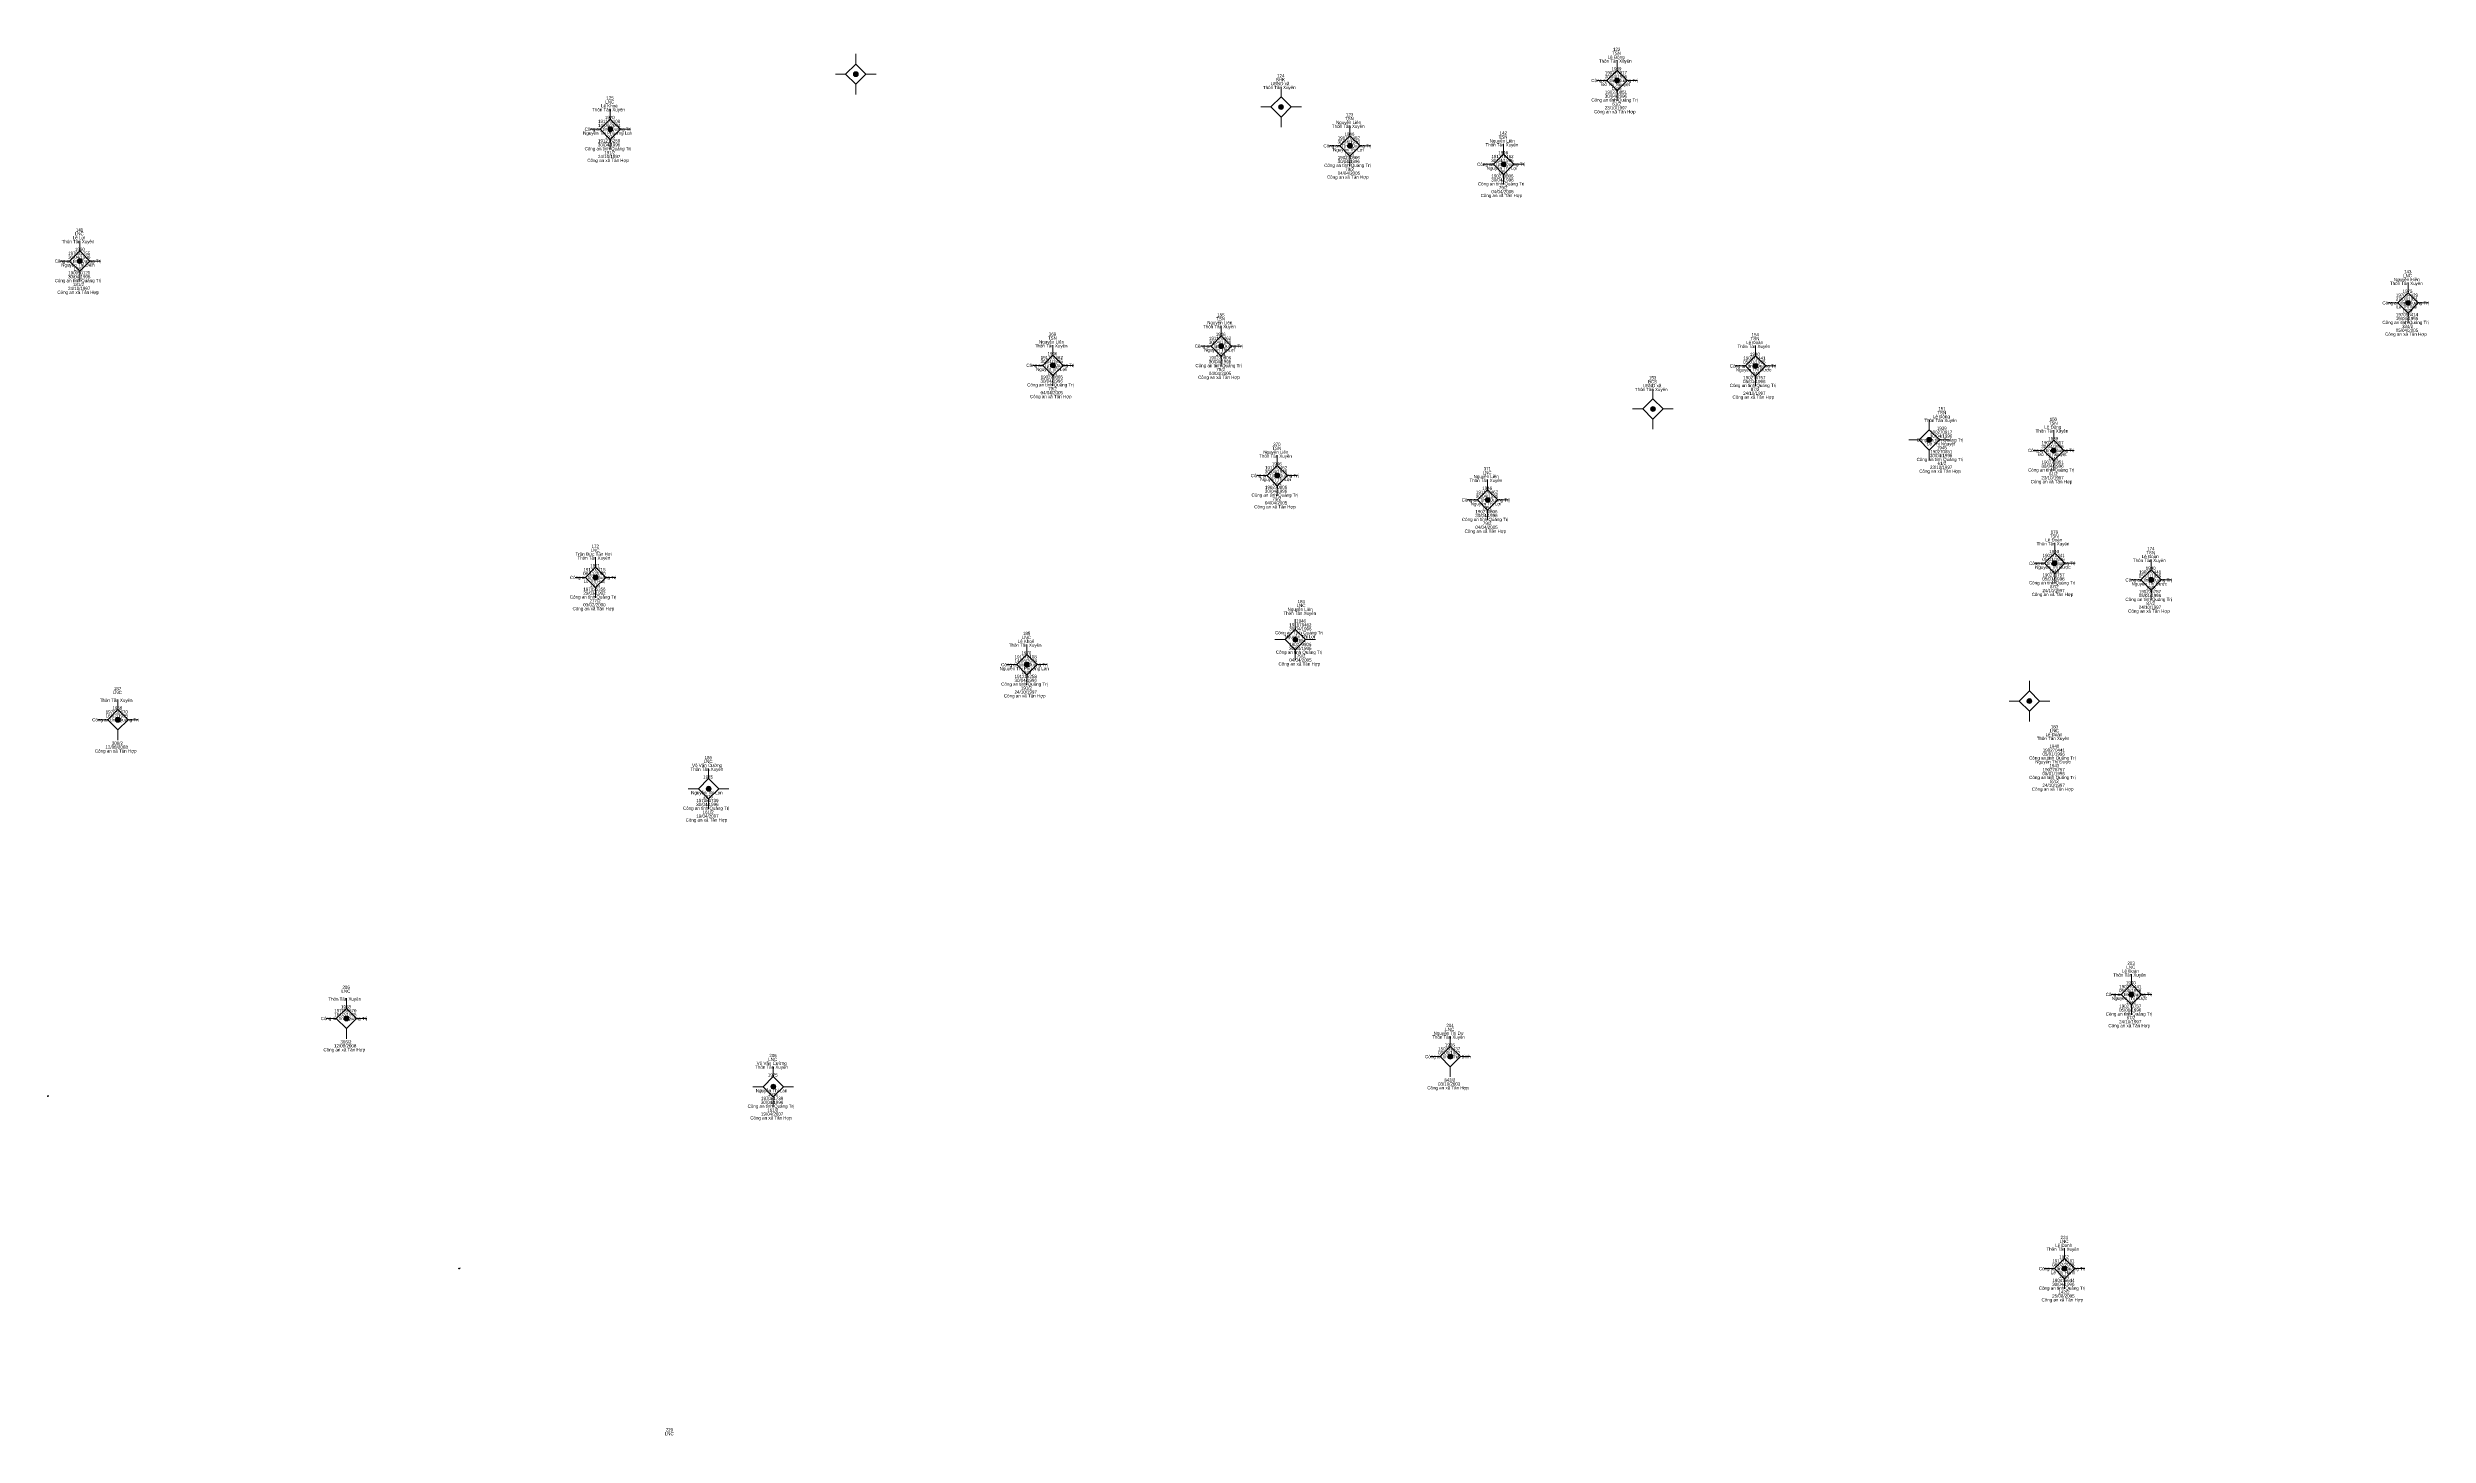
# Model space of a CAD drawing. Header units: metres. Extents: x 550999 to 552168, y 1840734 to 1841978.
# Drawn here: x 551555 to 551848, y 1841256.8 to 1841427.6 of the extents above; entities that cross this region are included whole.
import ezdxf
from ezdxf.enums import TextEntityAlignment as Align

# ---------------------------------------------------------------- set-up
doc = ezdxf.new("R2010")
doc.units = ezdxf.units.M
doc.header["$LTSCALE"] = 0.16
doc.header["$PDMODE"] = 32
doc.header["$PDSIZE"] = 0.08
doc.layers.add('11', color=7, linetype='Continuous', lineweight=13)
for name, color, linetype in [('12', 7, 'Continuous'), ('15', 7, 'Continuous'), ('7', 7, 'Continuous')]:
    doc.layers.add(name, color=color, linetype=linetype)

msp = doc.modelspace()

# ---------------------------------------------------------------- hatches: boundary and pattern name
at = {"layer": '11'}
for points in [[(551654.7795, 1841424.32, 1), (551654.1795, 1841424.32, 1)], [(551748.4695, 1841423.54, 1), (551747.8695, 1841423.54, 1)], [(551707.1195, 1841420.28, 1), (551706.5195, 1841420.28, 1)], [(551624.5695, 1841417.55, 1), (551623.9695, 1841417.55, 1)], [(551715.5995, 1841415.5, 1), (551714.9995, 1841415.5, 1)], [(551734.5095, 1841413.23, 1), (551733.9095, 1841413.23, 1)], [(551559.2795, 1841401.32, 1), (551558.6795, 1841401.32, 1)], [(551845.8195, 1841396.17, 1), (551845.2195, 1841396.17, 1)], [(551699.7495, 1841390.86, 1), (551699.1495, 1841390.86, 1)], [(551679.0395, 1841388.49, 1), (551678.4395, 1841388.49, 1)], [(551765.5095, 1841388.42, 1), (551764.9095, 1841388.42, 1)], [(551752.8895, 1841383.12, 1), (551752.2895, 1841383.12, 1)], [(551786.8895, 1841379.32, 1), (551786.2895, 1841379.32, 1)], [(551802.2095, 1841378.02, 1), (551801.6095, 1841378.02, 1)], [(551706.6495, 1841374.93, 1), (551706.0495, 1841374.93, 1)], [(551732.5395, 1841371.93, 1), (551731.9395, 1841371.93, 1)], [(551802.3295, 1841364.14, 1), (551801.7295, 1841364.14, 1)], [(551622.7595, 1841362.39, 1), (551622.1595, 1841362.39, 1)], [(551814.1995, 1841362.09, 1), (551813.5995, 1841362.09, 1)], [(551708.8695, 1841354.74, 1), (551708.2695, 1841354.74, 1)], [(551675.8395, 1841351.66, 1), (551675.2395, 1841351.66, 1)], [(551799.2195, 1841347.18, 1), (551798.6195, 1841347.18, 1)], [(551563.9695, 1841344.88, 1), (551563.3695, 1841344.88, 1)], [(551636.6695, 1841336.39, 1), (551636.0695, 1841336.39, 1)], [(551811.7695, 1841311.08, 1), (551811.1695, 1841311.08, 1)], [(551592.0995, 1841308.12, 1), (551591.4995, 1841308.12, 1)], [(551727.9495, 1841303.43, 1), (551727.3495, 1841303.43, 1)], [(551644.6295, 1841299.73, 1), (551644.0295, 1841299.73, 1)], [(551803.5395, 1841277.34, 1), (551802.9395, 1841277.34, 1)]]:
    msp.add_hatch(color=256, dxfattribs=at).paths.add_polyline_path(points)

# ---------------------------------------------------------------- linework, layer by layer
for p, q in [((551654.48, 1841426.82), (551654.48, 1841425.57)), ((551748.17, 1841426.04), (551748.17, 1841424.79)), ((551653.23, 1841424.32), (551651.98, 1841424.32)), ((551654.48, 1841423.07), (551654.48, 1841421.82)), ((551656.98, 1841424.32), (551655.73, 1841424.32)), ((551746.92, 1841423.54), (551745.67, 1841423.54)), ((551750.67, 1841423.54), (551749.42, 1841423.54)), ((551624.27, 1841420.05), (551624.27, 1841418.8)), ((551705.57, 1841420.28), (551704.32, 1841420.28)), ((551706.82, 1841422.78), (551706.82, 1841421.53)), ((551709.32, 1841420.28), (551708.07, 1841420.28)), ((551748.17, 1841422.29), (551748.17, 1841421.04)), ((551623.02, 1841417.55), (551621.77, 1841417.55)), ((551626.77, 1841417.55), (551625.52, 1841417.55)), ((551706.82, 1841419.03), (551706.82, 1841417.78)), ((551715.3, 1841418), (551715.3, 1841416.75)), ((551624.27, 1841416.3), (551624.27, 1841415.05)), ((551714.05, 1841415.5), (551712.8, 1841415.5)), ((551715.3, 1841414.25), (551715.3, 1841413)), ((551717.8, 1841415.5), (551716.55, 1841415.5)), ((551734.21, 1841415.73), (551734.21, 1841414.48)), ((551732.96, 1841413.23), (551731.71, 1841413.23)), ((551734.21, 1841411.98), (551734.21, 1841410.73)), ((551736.71, 1841413.23), (551735.46, 1841413.23)), ((551558.98, 1841403.82), (551558.98, 1841402.57)), ((551557.73, 1841401.32), (551556.48, 1841401.32)), ((551558.98, 1841400.07), (551558.98, 1841398.82)), ((551561.48, 1841401.32), (551560.23, 1841401.32)), ((551845.52, 1841398.67), (551845.52, 1841397.42)), ((551844.27, 1841396.17), (551843.02, 1841396.17)), ((551845.52, 1841394.92), (551845.52, 1841393.67)), ((551848.02, 1841396.17), (551846.77, 1841396.17)), ((551678.74, 1841390.99), (551678.74, 1841389.74)), ((551698.2, 1841390.86), (551696.95, 1841390.86)), ((551699.45, 1841393.36), (551699.45, 1841392.11)), ((551701.95, 1841390.86), (551700.7, 1841390.86)), ((551765.21, 1841390.92), (551765.21, 1841389.67)), ((551677.49, 1841388.49), (551676.24, 1841388.49)), ((551681.24, 1841388.49), (551679.99, 1841388.49)), ((551699.45, 1841389.61), (551699.45, 1841388.36)), ((551763.96, 1841388.42), (551762.71, 1841388.42)), ((551767.71, 1841388.42), (551766.46, 1841388.42)), ((551678.74, 1841387.24), (551678.74, 1841385.99)), ((551752.59, 1841385.62), (551752.59, 1841384.37)), ((551765.21, 1841387.17), (551765.21, 1841385.92)), ((551751.34, 1841383.12), (551750.09, 1841383.12)), ((551755.09, 1841383.12), (551753.84, 1841383.12)), ((551752.59, 1841381.87), (551752.59, 1841380.62)), ((551785.34, 1841379.32), (551784.09, 1841379.32)), ((551786.59, 1841381.82), (551786.59, 1841380.57)), ((551789.09, 1841379.32), (551787.84, 1841379.32)), ((551801.91, 1841380.52), (551801.91, 1841379.27)), ((551706.35, 1841377.43), (551706.35, 1841376.18)), ((551786.59, 1841378.07), (551786.59, 1841376.82)), ((551800.66, 1841378.02), (551799.41, 1841378.02)), ((551801.91, 1841376.77), (551801.91, 1841375.52)), ((551804.41, 1841378.02), (551803.16, 1841378.02)), ((551705.1, 1841374.93), (551703.85, 1841374.93)), ((551706.35, 1841373.68), (551706.35, 1841372.43)), ((551708.85, 1841374.93), (551707.6, 1841374.93)), ((551732.24, 1841374.43), (551732.24, 1841373.18)), ((551730.99, 1841371.93), (551729.74, 1841371.93)), ((551732.24, 1841370.68), (551732.24, 1841369.43)), ((551734.74, 1841371.93), (551733.49, 1841371.93)), ((551622.46, 1841364.89), (551622.46, 1841363.64)), ((551802.03, 1841366.64), (551802.03, 1841365.39)), ((551813.9, 1841364.59), (551813.9, 1841363.34)), ((551621.21, 1841362.39), (551619.96, 1841362.39)), ((551624.96, 1841362.39), (551623.71, 1841362.39)), ((551800.78, 1841364.14), (551799.53, 1841364.14)), ((551802.03, 1841362.89), (551802.03, 1841361.64)), ((551804.53, 1841364.14), (551803.28, 1841364.14)), ((551812.65, 1841362.09), (551811.4, 1841362.09)), ((551816.4, 1841362.09), (551815.15, 1841362.09)), ((551622.46, 1841361.14), (551622.46, 1841359.89)), ((551813.9, 1841360.84), (551813.9, 1841359.59)), ((551708.57, 1841357.24), (551708.57, 1841355.99)), ((551675.54, 1841354.16), (551675.54, 1841352.91)), ((551707.32, 1841354.74), (551706.07, 1841354.74)), ((551708.57, 1841353.49), (551708.57, 1841352.24)), ((551711.07, 1841354.74), (551709.82, 1841354.74)), ((551674.29, 1841351.66), (551673.04, 1841351.66)), ((551675.54, 1841350.41), (551675.54, 1841349.16)), ((551678.04, 1841351.66), (551676.79, 1841351.66)), ((551563.67, 1841347.38), (551563.67, 1841346.13)), ((551797.67, 1841347.18), (551796.42, 1841347.18)), ((551798.92, 1841349.68), (551798.92, 1841348.43)), ((551801.42, 1841347.18), (551800.17, 1841347.18)), ((551562.42, 1841344.88), (551561.17, 1841344.88)), ((551566.17, 1841344.88), (551564.92, 1841344.88)), ((551798.92, 1841345.93), (551798.92, 1841344.68)), ((551563.67, 1841343.63), (551563.67, 1841342.38)), ((551636.37, 1841338.89), (551636.37, 1841337.64)), ((551635.12, 1841336.39), (551633.87, 1841336.39)), ((551636.37, 1841335.14), (551636.37, 1841333.89)), ((551638.87, 1841336.39), (551637.62, 1841336.39)), ((551811.47, 1841313.58), (551811.47, 1841312.33)), ((551591.8, 1841310.62), (551591.8, 1841309.37)), ((551810.22, 1841311.08), (551808.97, 1841311.08)), ((551811.47, 1841309.83), (551811.47, 1841308.58)), ((551813.97, 1841311.08), (551812.72, 1841311.08)), ((551590.55, 1841308.12), (551589.3, 1841308.12)), ((551591.8, 1841306.87), (551591.8, 1841305.62)), ((551594.3, 1841308.12), (551593.05, 1841308.12)), ((551727.65, 1841305.93), (551727.65, 1841304.68)), ((551726.4, 1841303.43), (551725.15, 1841303.43)), ((551730.15, 1841303.43), (551728.9, 1841303.43)), ((551644.33, 1841302.23), (551644.33, 1841300.98)), ((551727.65, 1841302.18), (551727.65, 1841300.93)), ((551643.08, 1841299.73), (551641.83, 1841299.73)), ((551644.33, 1841298.48), (551644.33, 1841297.23)), ((551646.83, 1841299.73), (551645.58, 1841299.73)), ((551803.24, 1841279.84), (551803.24, 1841278.59)), ((551801.99, 1841277.34), (551800.74, 1841277.34)), ((551805.74, 1841277.34), (551804.49, 1841277.34)), ((551803.24, 1841276.09), (551803.24, 1841274.84))]:
    msp.add_line(p, q, dxfattribs=at)
for points in [[(551654.48, 1841425.57), (551653.23, 1841424.32), (551654.48, 1841423.07), (551655.73, 1841424.32)], [(551748.17, 1841424.79), (551746.92, 1841423.54), (551748.17, 1841422.29), (551749.42, 1841423.54)], [(551706.82, 1841421.53), (551705.57, 1841420.28), (551706.82, 1841419.03), (551708.07, 1841420.28)], [(551624.27, 1841418.8), (551623.02, 1841417.55), (551624.27, 1841416.3), (551625.52, 1841417.55)], [(551715.3, 1841416.75), (551714.05, 1841415.5), (551715.3, 1841414.25), (551716.55, 1841415.5)], [(551734.21, 1841414.48), (551732.96, 1841413.23), (551734.21, 1841411.98), (551735.46, 1841413.23)], [(551558.98, 1841402.57), (551557.73, 1841401.32), (551558.98, 1841400.07), (551560.23, 1841401.32)], [(551845.52, 1841397.42), (551844.27, 1841396.17), (551845.52, 1841394.92), (551846.77, 1841396.17)], [(551699.45, 1841392.11), (551698.2, 1841390.86), (551699.45, 1841389.61), (551700.7, 1841390.86)], [(551678.74, 1841389.74), (551677.49, 1841388.49), (551678.74, 1841387.24), (551679.99, 1841388.49)], [(551765.21, 1841389.67), (551763.96, 1841388.42), (551765.21, 1841387.17), (551766.46, 1841388.42)], [(551752.59, 1841384.37), (551751.34, 1841383.12), (551752.59, 1841381.87), (551753.84, 1841383.12)], [(551786.59, 1841380.57), (551785.34, 1841379.32), (551786.59, 1841378.07), (551787.84, 1841379.32)], [(551801.91, 1841379.27), (551800.66, 1841378.02), (551801.91, 1841376.77), (551803.16, 1841378.02)], [(551706.35, 1841376.18), (551705.1, 1841374.93), (551706.35, 1841373.68), (551707.6, 1841374.93)], [(551732.24, 1841373.18), (551730.99, 1841371.93), (551732.24, 1841370.68), (551733.49, 1841371.93)], [(551802.03, 1841365.39), (551800.78, 1841364.14), (551802.03, 1841362.89), (551803.28, 1841364.14)], [(551622.46, 1841363.64), (551621.21, 1841362.39), (551622.46, 1841361.14), (551623.71, 1841362.39)], [(551813.9, 1841363.34), (551812.65, 1841362.09), (551813.9, 1841360.84), (551815.15, 1841362.09)], [(551708.57, 1841355.99), (551707.32, 1841354.74), (551708.57, 1841353.49), (551709.82, 1841354.74)], [(551675.54, 1841352.91), (551674.29, 1841351.66), (551675.54, 1841350.41), (551676.79, 1841351.66)], [(551798.92, 1841348.43), (551797.67, 1841347.18), (551798.92, 1841345.93), (551800.17, 1841347.18)], [(551563.67, 1841346.13), (551562.42, 1841344.88), (551563.67, 1841343.63), (551564.92, 1841344.88)], [(551636.37, 1841337.64), (551635.12, 1841336.39), (551636.37, 1841335.14), (551637.62, 1841336.39)], [(551811.47, 1841312.33), (551810.22, 1841311.08), (551811.47, 1841309.83), (551812.72, 1841311.08)], [(551591.8, 1841309.37), (551590.55, 1841308.12), (551591.8, 1841306.87), (551593.05, 1841308.12)], [(551727.65, 1841304.68), (551726.4, 1841303.43), (551727.65, 1841302.18), (551728.9, 1841303.43)], [(551644.33, 1841300.98), (551643.08, 1841299.73), (551644.33, 1841298.48), (551645.58, 1841299.73)], [(551803.24, 1841278.59), (551801.99, 1841277.34), (551803.24, 1841276.09), (551804.49, 1841277.34)]]:
    msp.add_lwpolyline(points, close=True, dxfattribs=at)
for centre in [(551654.4795, 1841424.32), (551748.1695, 1841423.54), (551706.8195, 1841420.28), (551624.2695, 1841417.55), (551715.2995, 1841415.5), (551734.2095, 1841413.23), (551558.9795, 1841401.32), (551845.5195, 1841396.17), (551699.4495, 1841390.86), (551678.7395, 1841388.49), (551765.2095, 1841388.42), (551752.5895, 1841383.12), (551786.5895, 1841379.32), (551801.9095, 1841378.02), (551706.3495, 1841374.93), (551732.2395, 1841371.93), (551802.0295, 1841364.14), (551622.4595, 1841362.39), (551813.8995, 1841362.09), (551708.5695, 1841354.74), (551675.5395, 1841351.66), (551798.9195, 1841347.18), (551563.6695, 1841344.88), (551636.3695, 1841336.39), (551811.4695, 1841311.08), (551591.7995, 1841308.12), (551727.6495, 1841303.43), (551644.3295, 1841299.73), (551803.2395, 1841277.34)]:
    msp.add_circle(centre, 0.3, dxfattribs=at)
at = {"layer": '7'}
for p in [(551555.06, 1841298.58), (551605.67, 1841277.35)]:
    msp.add_point(p, dxfattribs=at)

# ---------------------------------------------------------------- texts
at = {"layer": '12', "width": 1.25}
for s, p in [('46', (551555.06, 1841298.58)), ('42', (551605.67, 1841277.35))]:
    msp.add_text(s, height=0.09996, dxfattribs=at).set_placement(p)
at = {"layer": '15'}
for s, width, p in [('Thôn Tân Xuyên', 0.85, (551747.955, 1841425.74)), ('Lê Động', 0.9, (551748.055, 1841426.22)), ('TSN', 0.85, (551748.105, 1841426.7)), ('122', 0.85, (551748.125, 1841427.18)), ('UBND xã', 0.95, (551706.695, 1841422.96)), ('BHK', 0.95, (551706.75, 1841423.44)), ('124', 0.85, (551706.785, 1841423.92)), ('Công an tỉnh Quảng Trị', 0.9, (551747.86, 1841423.34)), ('Đỗ Thị Nguyệt', 0.95, (551747.985, 1841422.86)), ('30/04/1996', 0.9, (551748.02, 1841423.82)), ('190270917', 0.85, (551748.03, 1841424.3)), ('1939', 0.85, (551748.1, 1841424.78)), ('Thôn Tân Xuyên', 0.85, (551624.055, 1841419.75)), ('Lê Khoẻ', 0.9, (551624.155, 1841420.23)), ('LNC', 0.95, (551624.2, 1841420.71)), ('125', 0.85, (551624.23, 1841421.19)), ('Thôn Tân Xuyên', 0.85, (551706.605, 1841422.48)), ('Công an tỉnh Quảng Trị', 0.9, (551747.86, 1841420.94)), ('30/04/1996', 0.9, (551748.02, 1841421.42)), ('23/10/1997', 0.9, (551748.025, 1841419.98)), ('190270851', 0.85, (551748.04, 1841421.9)), ('1946', 0.85, (551748.11, 1841422.38)), ('61/2', 0.85, (551748.115, 1841420.46)), ('Nguyễn Thị Phương Lan', 0.9, (551623.945, 1841416.87)), ('Công an tỉnh Quảng Trị', 0.9, (551623.96, 1841417.35)), ('14/06/2004', 0.9, (551624.135, 1841417.83)), ('191178108', 0.85, (551624.12, 1841418.31)), ('1970', 0.85, (551624.205, 1841418.79)), ('Thôn Tân Xuyên', 0.85, (551715.085, 1841417.7)), ('Nguyễn Liên', 0.9, (551715.13, 1841418.18)), ('1946', 0.85, (551715.24, 1841416.74)), ('TSN', 0.85, (551715.235, 1841418.66)), ('123', 0.85, (551715.26, 1841419.14)), ('142', 0.85, (551734.165, 1841416.87)), ('Công an xã Tân Hợp', 0.9, (551747.9, 1841419.5)), ('Công an tỉnh Quảng Trị', 0.9, (551623.96, 1841414.95)), ('30/04/1996', 0.9, (551624.12, 1841415.43)), ('24/10/1997', 0.9, (551624.125, 1841413.99)), ('191216258', 0.85, (551624.12, 1841415.91)), ('191/2', 0.85, (551624.205, 1841414.47)), ('1973', 0.85, (551624.21, 1841416.39)), ('Công an Tỉnh Quảng Trị', 0.9, (551714.985, 1841415.3)), ('Nguyễn Thị Lợi', 0.9, (551715.1, 1841414.82)), ('30/04/1996', 0.9, (551715.15, 1841415.78)), ('190270806', 0.85, (551715.155, 1841413.86)), ('191178462', 0.85, (551715.16, 1841416.26)), ('1951', 0.8, (551715.235, 1841414.34)), ('Thôn Tân Xuyên', 0.85, (551733.995, 1841415.43)), ('Nguyễn Liên', 0.9, (551734.04, 1841415.91)), ('191178462', 0.85, (551734.07, 1841413.99)), ('1946', 0.85, (551734.15, 1841414.47)), ('TSN', 0.85, (551734.145, 1841416.39)), ('Công an xã Tân Hợp', 0.9, (551624, 1841413.51)), ('Công an tỉnh Quảng Trị', 0.9, (551714.99, 1841412.9)), ('Công an xã Tân Hợp', 0.9, (551715.03, 1841411.46)), ('30/04/1996', 0.9, (551715.15, 1841413.38)), ('04/04/2005', 0.9, (551715.16, 1841411.94)), ('79/2', 0.85, (551715.245, 1841412.42)), ('Công an Tỉnh Quảng Trị', 0.9, (551733.895, 1841413.03)), ('Nguyễn Thị Lợi', 0.9, (551734.01, 1841412.55)), ('30/04/1996', 0.9, (551734.06, 1841413.51)), ('30/04/1996', 0.9, (551734.06, 1841411.11)), ('190270806', 0.85, (551734.065, 1841411.59)), ('1951', 0.8, (551734.145, 1841412.07)), ('Công an tỉnh Quảng Trị', 0.9, (551733.9, 1841410.63)), ('Công an xã Tân Hợp', 0.9, (551733.94, 1841409.19)), ('04/04/2005', 0.9, (551734.07, 1841409.67)), ('79/2', 0.85, (551734.155, 1841410.15)), ('Thôn Tân Xuyên', 0.85, (551558.765, 1841403.52)), (' 197081755', 0.85, (551558.83, 1841402.08)), ('Lê Lợi', 0.9, (551558.89, 1841404)), ('LNC', 0.95, (551558.91, 1841404.48)), (' 1960', 0.85, (551558.91, 1841402.56)), ('141', 0.8, (551558.945, 1841404.96)), (' Công an tỉnh Quảng Trị', 0.9, (551558.665, 1841401.12)), ('Nguyễn Thị Điền', 0.9, (551558.75, 1841400.64)), (' 30/04/1996', 0.9, (551558.835, 1841401.6)), (' 30/04/1996', 0.9, (551558.835, 1841399.2)), (' 190950120', 0.85, (551558.835, 1841399.68)), ('1967 ', 0.85, (551558.905, 1841400.16)), ('LNC', 0.95, (551845.45, 1841399.33)), ('143', 0.85, (551845.48, 1841399.81)), (' Công an tỉnh Quảng Trị', 0.9, (551558.665, 1841398.72)), (' Công an xã Tân Hợp', 0.9, (551558.705, 1841397.28)), (' 24/10/1997', 0.9, (551558.83, 1841397.76)), ('181/2 ', 0.85, (551558.895, 1841398.24)), ('Thôn Tân Xuyên', 0.85, (551845.305, 1841398.37)), ('Nguyễn Hiền', 0.9, (551845.355, 1841398.85)), ('27/03/1991', 0.85, (551845.385, 1841396.45)), ('197004429', 0.85, (551845.375, 1841396.93)), ('1975', 0.85, (551845.45, 1841397.41)), ('Nguyễn Liên', 0.9, (551699.28, 1841393.54)), ('TSN', 0.85, (551699.385, 1841394.02)), ('155', 0.85, (551699.41, 1841394.5)), ('Công an tỉnh Quảng Trị', 0.9, (551845.21, 1841395.97)), ('Công an tỉnh Quảng Trị', 0.9, (551845.21, 1841393.57)), ('19/04/1995', 0.9, (551845.38, 1841394.05)), ('Lê Thị Mai', 0.95, (551845.38, 1841395.49)), ('197058414', 0.85, (551845.39, 1841394.53)), ('1979', 0.85, (551845.45, 1841395.01)), ('Thôn Tân Xuyên', 0.85, (551678.525, 1841390.69)), ('Nguyễn Liên', 0.9, (551678.57, 1841391.17)), ('TSN', 0.85, (551678.675, 1841391.65)), ('369', 0.85, (551678.69, 1841392.13)), ('Công an Tỉnh Quảng Trị', 0.9, (551699.135, 1841390.66)), ('Thôn Tân Xuyên', 0.85, (551699.235, 1841393.06)), ('30/04/1996', 0.9, (551699.3, 1841391.14)), ('191178462', 0.85, (551699.31, 1841391.62)), ('1946', 0.85, (551699.39, 1841392.1)), ('Thôn Tân Xuyên', 0.85, (551764.995, 1841390.62)), ('Lê Đoàn', 0.9, (551765.095, 1841391.1)), ('TSN', 0.85, (551765.145, 1841391.58)), ('154', 0.85, (551765.175, 1841392.06)), ('Công an xã Tân Hợp', 0.9, (551845.25, 1841392.13)), ('05/04/2005', 0.9, (551845.38, 1841392.61)), ('334/2', 0.85, (551845.455, 1841393.09)), ('Công an Tỉnh Quảng Trị', 0.9, (551678.425, 1841388.29)), ('Nguyễn Thị Lợi', 0.9, (551678.54, 1841387.81)), ('30/04/1996', 0.9, (551678.59, 1841388.77)), ('191178462', 0.85, (551678.6, 1841389.25)), ('1946', 0.85, (551678.68, 1841389.73)), ('Công an tỉnh Quảng Trị', 0.9, (551699.14, 1841388.26)), ('Nguyễn Thị Lợi', 0.9, (551699.25, 1841390.18)), ('30/04/1996', 0.9, (551699.3, 1841388.74)), ('190270806', 0.85, (551699.305, 1841389.22)), ('1951', 0.8, (551699.385, 1841389.7)), ('79/2', 0.85, (551699.395, 1841387.78)), ('Công an tỉnh Quảng Trị', 0.9, (551764.9, 1841388.22)), ('Nguyễn Thị Được', 0.9, (551764.98, 1841387.74)), ('05/01/1996', 0.9, (551765.06, 1841388.7)), ('190270441', 0.85, (551765.08, 1841389.18)), ('1940', 0.85, (551765.145, 1841389.66)), ('Công an tỉnh Quảng Trị', 0.9, (551678.43, 1841385.89)), ('Công an xã Tân Hợp', 0.9, (551678.47, 1841384.45)), ('30/04/1996', 0.9, (551678.59, 1841386.37)), ('04/04/2005', 0.9, (551678.6, 1841384.93)), ('190270806', 0.85, (551678.595, 1841386.85)), ('1951', 0.8, (551678.675, 1841387.33)), ('79/2', 0.85, (551678.685, 1841385.41)), ('Công an xã Tân Hợp', 0.9, (551699.18, 1841386.82)), ('04/04/2005', 0.9, (551699.31, 1841387.3)), ('Thôn Tân Xuyên', 0.85, (551752.375, 1841385.32)), ('UBND xã', 0.95, (551752.465, 1841385.8)), ('BCS', 0.8, (551752.54, 1841386.28)), ('153', 0.85, (551752.55, 1841386.76)), ('Công an tỉnh Quảng Trị', 0.9, (551764.9, 1841385.82)), ('05/01/1996', 0.9, (551765.06, 1841386.3)), ('24/10/1997', 0.9, (551765.065, 1841384.86)), ('190276757', 0.85, (551765.07, 1841386.78)), ('1943', 0.85, (551765.15, 1841387.26)), ('87/2', 0.85, (551765.155, 1841385.34)), ('Công an xã Tân Hợp', 0.9, (551764.94, 1841384.38)), ('Lê Động', 0.9, (551788.085, 1841381.99)), ('TSN', 0.85, (551788.135, 1841382.47)), ('151', 0.8, (551788.165, 1841382.95)), ('150', 0.85, (551801.865, 1841381.66)), ('Công an tỉnh Quảng Trị', 0.9, (551787.89, 1841379.11)), ('Thôn Tân Xuyên', 0.85, (551787.985, 1841381.51)), ('Đỗ Thị Nguyệt', 0.95, (551788.015, 1841378.63)), ('30/04/1996', 0.9, (551788.05, 1841379.59)), ('190270917', 0.85, (551788.06, 1841380.07)), ('1939', 0.85, (551788.13, 1841380.55)), ('Thôn Tân Xuyên', 0.85, (551801.695, 1841380.22)), ('190270917', 0.85, (551801.77, 1841378.78)), ('Lê Động', 0.9, (551801.795, 1841380.7)), ('1939', 0.85, (551801.84, 1841379.26)), ('TSN', 0.85, (551801.845, 1841381.18)), ('Thôn Tân Xuyên', 0.85, (551706.135, 1841377.13)), ('Nguyễn Liên', 0.9, (551706.18, 1841377.61)), ('191178462', 0.85, (551706.21, 1841375.69)), ('1946', 0.85, (551706.29, 1841376.17)), ('TSN', 0.85, (551706.285, 1841378.09)), ('370', 0.85, (551706.305, 1841378.57)), ('Công an tỉnh Quảng Trị', 0.9, (551787.89, 1841376.71)), ('30/04/1996', 0.9, (551788.05, 1841377.19)), ('23/10/1997', 0.9, (551788.055, 1841375.75)), ('190270851', 0.85, (551788.07, 1841377.67)), ('1946', 0.85, (551788.14, 1841378.15)), ('61/2', 0.85, (551788.145, 1841376.23)), ('Công an tỉnh Quảng Trị', 0.9, (551801.6, 1841377.82)), ('Đỗ Thị Nguyệt', 0.95, (551801.725, 1841377.34)), ('30/04/1996', 0.9, (551801.76, 1841378.3)), ('30/04/1996', 0.9, (551801.76, 1841375.9)), ('190270851', 0.85, (551801.78, 1841376.38)), ('1946', 0.85, (551801.85, 1841376.86)), ('Công an Tỉnh Quảng Trị', 0.9, (551706.035, 1841374.73)), ('Nguyễn Thị Lợi', 0.9, (551706.15, 1841374.25)), ('30/04/1996', 0.9, (551706.2, 1841375.21)), ('30/04/1996', 0.9, (551706.2, 1841372.81)), ('190270806', 0.85, (551706.205, 1841373.29)), ('1951', 0.8, (551706.285, 1841373.77)), ('Thôn Tân Xuyên', 0.85, (551732.025, 1841374.13)), ('Nguyễn Liên', 0.9, (551732.07, 1841374.61)), ('LNC', 0.95, (551732.17, 1841375.09)), ('1946', 0.85, (551732.18, 1841373.17)), ('371', 0.8, (551732.205, 1841375.57)), ('Công an xã Tân Hợp', 0.9, (551787.93, 1841375.27)), ('Công an tỉnh Quảng Trị', 0.9, (551801.6, 1841375.42)), ('Công an xã Tân Hợp', 0.9, (551801.64, 1841373.98)), ('23/10/1997', 0.9, (551801.765, 1841374.46)), ('61/2', 0.85, (551801.855, 1841374.94)), ('Công an tỉnh Quảng Trị', 0.9, (551706.04, 1841372.33)), ('Công an xã Tân Hợp', 0.9, (551706.08, 1841370.89)), ('04/04/2005', 0.9, (551706.21, 1841371.37)), ('79/2', 0.85, (551706.295, 1841371.85)), (' Công an Tỉnh Quảng Trị', 0.9, (551731.91, 1841371.73)), ('Nguyễn Thị Lợi', 0.9, (551732.04, 1841371.25)), ('30/04/1996', 0.9, (551732.09, 1841369.81)), (' 30/04/1996', 0.9, (551732.095, 1841372.21)), ('190270806', 0.85, (551732.095, 1841370.29)), (' 191178462', 0.85, (551732.095, 1841372.69)), ('1951', 0.8, (551732.175, 1841370.77)), ('Công an tỉnh Quảng Trị', 0.9, (551731.93, 1841369.33)), ('Công an xã Tân Hợp', 0.9, (551731.97, 1841367.89)), ('04/04/2005', 0.9, (551732.1, 1841368.37)), ('79/2', 0.85, (551732.185, 1841368.85)), ('TSN', 0.85, (551801.965, 1841367.3)), ('173', 0.85, (551801.99, 1841367.78)), ('Trần Đức Tân Hợi', 0.95, (551622.215, 1841365.07)), ('Thôn Tân Xuyên', 0.85, (551622.245, 1841364.59)), ('LNC', 0.95, (551622.39, 1841365.55)), ('172', 0.85, (551622.415, 1841366.03)), ('Công an tỉnh Quảng Trị', 0.9, (551801.72, 1841363.94)), ('Thôn Tân Xuyên', 0.85, (551801.815, 1841366.34)), ('05/01/1996', 0.9, (551801.88, 1841364.42)), ('190270441', 0.85, (551801.9, 1841364.9)), ('Lê Đoàn', 0.9, (551801.915, 1841366.82)), ('1940', 0.85, (551801.965, 1841365.38)), ('Thôn Tân Xuyên', 0.85, (551813.685, 1841364.29)), ('Lê Đoàn', 0.9, (551813.785, 1841364.77)), ('TSN', 0.85, (551813.835, 1841365.25)), ('174', 0.85, (551813.865, 1841365.73)), ('Công an tỉnh Quảng Trị', 0.9, (551622.15, 1841362.19)), ('06/11/2000', 0.9, (551622.315, 1841362.67)), ('Lê Thị Huệ', 0.9, (551622.315, 1841361.71)), ('191102715', 0.85, (551622.325, 1841363.15)), ('1975', 0.85, (551622.39, 1841361.23)), ('1971', 0.8, (551622.395, 1841363.63)), ('Công an tỉnh Quảng Trị', 0.9, (551801.72, 1841361.54)), ('Nguyễn Thị Được', 0.9, (551801.8, 1841363.46)), ('05/01/1996', 0.9, (551801.88, 1841362.02)), ('190276757', 0.85, (551801.89, 1841362.5)), ('1943', 0.85, (551801.97, 1841362.98)), ('87/2', 0.85, (551801.975, 1841361.06)), ('Công an tỉnh Quảng Trị', 0.9, (551813.59, 1841361.89)), ('Nguyễn Thị Được', 0.9, (551813.67, 1841361.41)), ('05/01/1996', 0.9, (551813.75, 1841362.37)), ('190270441', 0.85, (551813.77, 1841362.85)), ('1940', 0.85, (551813.835, 1841363.33)), ('Công an tỉnh Quảng Trị', 0.9, (551622.15, 1841359.79)), ('Công an xã Tân Hợp', 0.9, (551622.19, 1841358.35)), ('03/02/2000', 0.9, (551622.315, 1841358.83)), ('29/03/1992', 0.85, (551622.315, 1841360.27)), ('197025356', 0.85, (551622.315, 1841360.75)), ('277/2', 0.85, (551622.395, 1841359.31)), ('Nguyễn Liên', 0.9, (551709.17, 1841358.27)), ('LNC', 0.95, (551709.27, 1841358.75)), ('184', 0.85, (551709.305, 1841359.23)), ('Công an xã Tân Hợp', 0.9, (551801.76, 1841360.1)), ('24/10/1997', 0.9, (551801.885, 1841360.58)), ('Công an tỉnh Quảng Trị', 0.9, (551813.59, 1841359.49)), ('05/01/1996', 0.9, (551813.75, 1841359.97)), ('24/10/1997', 0.9, (551813.755, 1841358.53)), ('190276757', 0.85, (551813.76, 1841360.45)), ('1943', 0.85, (551813.84, 1841360.93)), ('87/2', 0.85, (551813.845, 1841359.01)), ('185', 0.85, (551675.5, 1841355.3)), ('Công an Tỉnh Quảng Trị', 0.9, (551709.025, 1841355.39)), ('Thôn Tân Xuyên', 0.85, (551709.125, 1841357.79)), ('30/04/1996', 0.9, (551709.19, 1841355.87)), ('191178462', 0.85, (551709.2, 1841356.35)), ('1946', 0.85, (551709.28, 1841356.83)), ('Công an xã Tân Hợp', 0.9, (551813.63, 1841358.05)), ('Thôn Tân Xuyên', 0.85, (551675.325, 1841353.86)), ('191178108', 0.85, (551675.39, 1841352.42)), ('Lê Khoẻ', 0.9, (551675.425, 1841354.34)), ('LNC', 0.95, (551675.47, 1841354.82)), ('1970', 0.85, (551675.475, 1841352.9)), ('Công an tỉnh Quảng Trị', 0.9, (551709.03, 1841352.99)), ('Nguyễn Thị Lợi', 0.9, (551709.14, 1841354.91)), ('30/04/1996', 0.9, (551709.19, 1841353.47)), ('190270806', 0.85, (551709.195, 1841353.95)), ('1951', 0.8, (551709.275, 1841354.43)), ('79/2', 0.85, (551709.285, 1841352.51)), ('Nguyễn Thị Phương Lan', 0.9, (551675.215, 1841350.98)), ('Công an tỉnh Quảng Trị', 0.9, (551675.23, 1841351.46)), ('30/04/1996', 0.9, (551675.39, 1841349.54)), ('14/06/2004', 0.9, (551675.405, 1841351.94)), ('191216258', 0.85, (551675.39, 1841350.02)), ('1973', 0.85, (551675.48, 1841350.5)), ('Công an xã Tân Hợp', 0.9, (551709.07, 1841351.55)), ('04/04/2005', 0.9, (551709.2, 1841352.03)), ('Thôn Tân Xuyên', 0.85, (551563.455, 1841347.08)), ('LNC', 0.95, (551563.6, 1841348.04)), ('187', 0.9, (551563.625, 1841348.52)), ('Công an tỉnh Quảng Trị', 0.9, (551675.23, 1841349.06)), ('Công an xã Tân Hợp', 0.9, (551675.27, 1841347.62)), ('24/10/1997', 0.9, (551675.395, 1841348.1)), ('191/2', 0.85, (551675.475, 1841348.58)), ('Công an tỉnh Quảng Trị', 0.9, (551563.36, 1841344.68)), ('16/02/1995', 0.9, (551563.53, 1841345.16)), ('197056670', 0.85, (551563.53, 1841345.64)), ('1958', 0.85, (551563.605, 1841346.12)), ('183', 0.85, (551802.01, 1841343.82)), ('Công an xã Tân Hợp', 0.9, (551563.4, 1841340.84)), ('12/08/2008', 0.9, (551563.515, 1841341.32)), ('306/2', 0.85, (551563.605, 1841341.8)), ('Thôn Tân Xuyên', 0.85, (551801.835, 1841342.38)), ('190270441', 0.85, (551801.92, 1841340.94)), ('Lê Đoàn', 0.9, (551801.935, 1841342.86)), ('LNC', 0.95, (551801.98, 1841343.34)), ('1940', 0.85, (551801.985, 1841341.42)), ('Thôn Tân Xuyên', 0.85, (551636.155, 1841338.59)), ('Võ Văn Cường', 0.9, (551636.175, 1841339.07)), ('1975', 0.85, (551636.3, 1841337.63)), ('LNC', 0.95, (551636.3, 1841339.55)), ('186', 0.85, (551636.32, 1841340.03)), ('Công an tỉnh Quảng Trị', 0.9, (551801.74, 1841339.98)), ('Công an tỉnh Quảng Trị', 0.9, (551801.74, 1841337.58)), ('Nguyễn Thị Được', 0.9, (551801.82, 1841339.5)), ('05/01/1996', 0.9, (551801.9, 1841340.46)), ('05/01/1996', 0.9, (551801.9, 1841338.06)), ('190276757', 0.85, (551801.91, 1841338.54)), ('1943', 0.85, (551801.99, 1841339.02)), ('Nguyễn Thị Lan', 0.9, (551636.155, 1841335.71)), ('197081739', 0.85, (551636.225, 1841334.75)), ('1975', 0.85, (551636.3, 1841335.23)), ('Công an xã Tân Hợp', 0.9, (551801.78, 1841336.14)), ('24/10/1997', 0.9, (551801.905, 1841336.62)), ('87/2', 0.85, (551801.995, 1841337.1)), ('Công an tỉnh Quảng Trị', 0.9, (551636.06, 1841333.79)), ('Công an xã Tân Hợp', 0.9, (551636.1, 1841332.35)), ('30/04/1996', 0.9, (551636.22, 1841334.27)), ('19/04/2007', 0.9, (551636.225, 1841332.83)), ('161/2', 0.85, (551636.305, 1841333.31)), ('LNC', 0.95, (551811.4, 1841314.24)), ('203', 0.85, (551811.43, 1841314.72)), ('LNC', 0.95, (551591.73, 1841311.28)), ('206', 0.85, (551591.75, 1841311.76)), ('Thôn Tân Xuyên', 0.85, (551811.255, 1841313.28)), ('05/01/1996', 0.9, (551811.32, 1841311.36)), ('190270441', 0.85, (551811.34, 1841311.84)), ('Lê Đoàn', 0.9, (551811.355, 1841313.76)), ('1940', 0.85, (551811.405, 1841312.32)), ('Thôn Tân Xuyên', 0.85, (551591.585, 1841310.32)), ('16/02/1995', 0.9, (551591.66, 1841308.4)), ('197056670', 0.85, (551591.66, 1841308.88)), ('1958', 0.85, (551591.735, 1841309.36)), ('Công an tỉnh Quảng Trị', 0.9, (551811.16, 1841310.88)), ('Công an tỉnh Quảng Trị', 0.9, (551811.16, 1841308.48)), ('Nguyễn Thị Được', 0.9, (551811.24, 1841310.4)), ('05/01/1996', 0.9, (551811.32, 1841308.96)), ('190276757', 0.85, (551811.33, 1841309.44)), ('1943', 0.85, (551811.41, 1841309.92)), ('Công an tỉnh Quảng Trị', 0.9, (551591.49, 1841307.92)), ('Thôn Tân Xuyên', 0.85, (551727.435, 1841305.63)), ('Nguyễn Thị Dư', 0.9, (551727.455, 1841306.11)), ('LNC', 0.95, (551727.58, 1841306.59)), ('204', 0.85, (551727.615, 1841307.07)), ('Công an xã Tân Hợp', 0.9, (551811.2, 1841307.04)), ('24/10/1997', 0.9, (551811.325, 1841307.52)), ('87/2', 0.85, (551811.415, 1841308)), ('Công an xã Tân Hợp', 0.9, (551591.53, 1841304.08)), ('12/08/2008', 0.9, (551591.645, 1841304.56)), ('306/2', 0.85, (551591.735, 1841305.04)), ('Võ Văn Cường', 0.9, (551644.135, 1841302.41)), ('LNC', 0.95, (551644.26, 1841302.89)), ('205', 0.85, (551644.29, 1841303.37)), ('Công an tỉnh Thái Bình', 0.9, (551727.35, 1841303.23)), ('03/01/1982', 0.85, (551727.505, 1841303.71)), ('150792437', 0.85, (551727.51, 1841304.19)), ('1966', 0.85, (551727.59, 1841304.67)), ('Thôn Tân Xuyên', 0.85, (551644.115, 1841301.93)), ('1975', 0.85, (551644.26, 1841300.97)), ('03/10/2003', 0.9, (551727.51, 1841299.87)), ('343/2', 0.85, (551727.585, 1841300.35)), ('Công an tỉnh Quảng Trị', 0.9, (551644.02, 1841297.13)), ('Nguyễn Thị Lan', 0.9, (551644.115, 1841299.05)), ('30/04/1996', 0.9, (551644.18, 1841297.61)), ('197081739', 0.85, (551644.185, 1841298.09)), ('161/2', 0.85, (551644.265, 1841296.65)), ('1975', 0.85, (551644.26, 1841298.57)), ('Công an xã Tân Hợp', 0.9, (551727.38, 1841299.39)), ('Công an xã Tân Hợp', 0.9, (551644.06, 1841295.69)), ('19/04/2007', 0.9, (551644.185, 1841296.17)), ('Thôn Tân Xuyên', 0.85, (551803.025, 1841279.54)), ('Lê Danh', 0.9, (551803.13, 1841280.02)), ('LNC', 0.95, (551803.17, 1841280.5)), ('224', 0.85, (551803.205, 1841280.98)), ('Công an tỉnh Quảng Trị', 0.9, (551802.93, 1841277.14)), ('Lê Thị Hạnh', 0.9, (551803.075, 1841276.66)), ('08/02/2008', 0.9, (551803.085, 1841277.62)), ('191178181', 0.85, (551803.11, 1841278.1)), ('1964', 0.85, (551803.175, 1841276.18)), ('1962', 0.85, (551803.185, 1841278.58)), ('Công an tỉnh Quảng Trị', 0.9, (551802.93, 1841274.74)), ('Công an xã Tân Hợp', 0.9, (551802.97, 1841273.3)), ('30/04/1996', 0.9, (551803.09, 1841275.22)), ('25/08/2005', 0.9, (551803.1, 1841273.78)), ('190416644', 0.85, (551803.11, 1841275.7)), ('142/2', 0.85, (551803.175, 1841274.26)), ('LNC', 0.95, (551631.52, 1841256.83)), ('229', 0.85, (551631.54, 1841257.31))]:
    msp.add_text(s, height=0.4, dxfattribs=dict(at, width=width)).set_placement(p, align=Align.CENTER)

doc.saveas('drawing.dxf')
